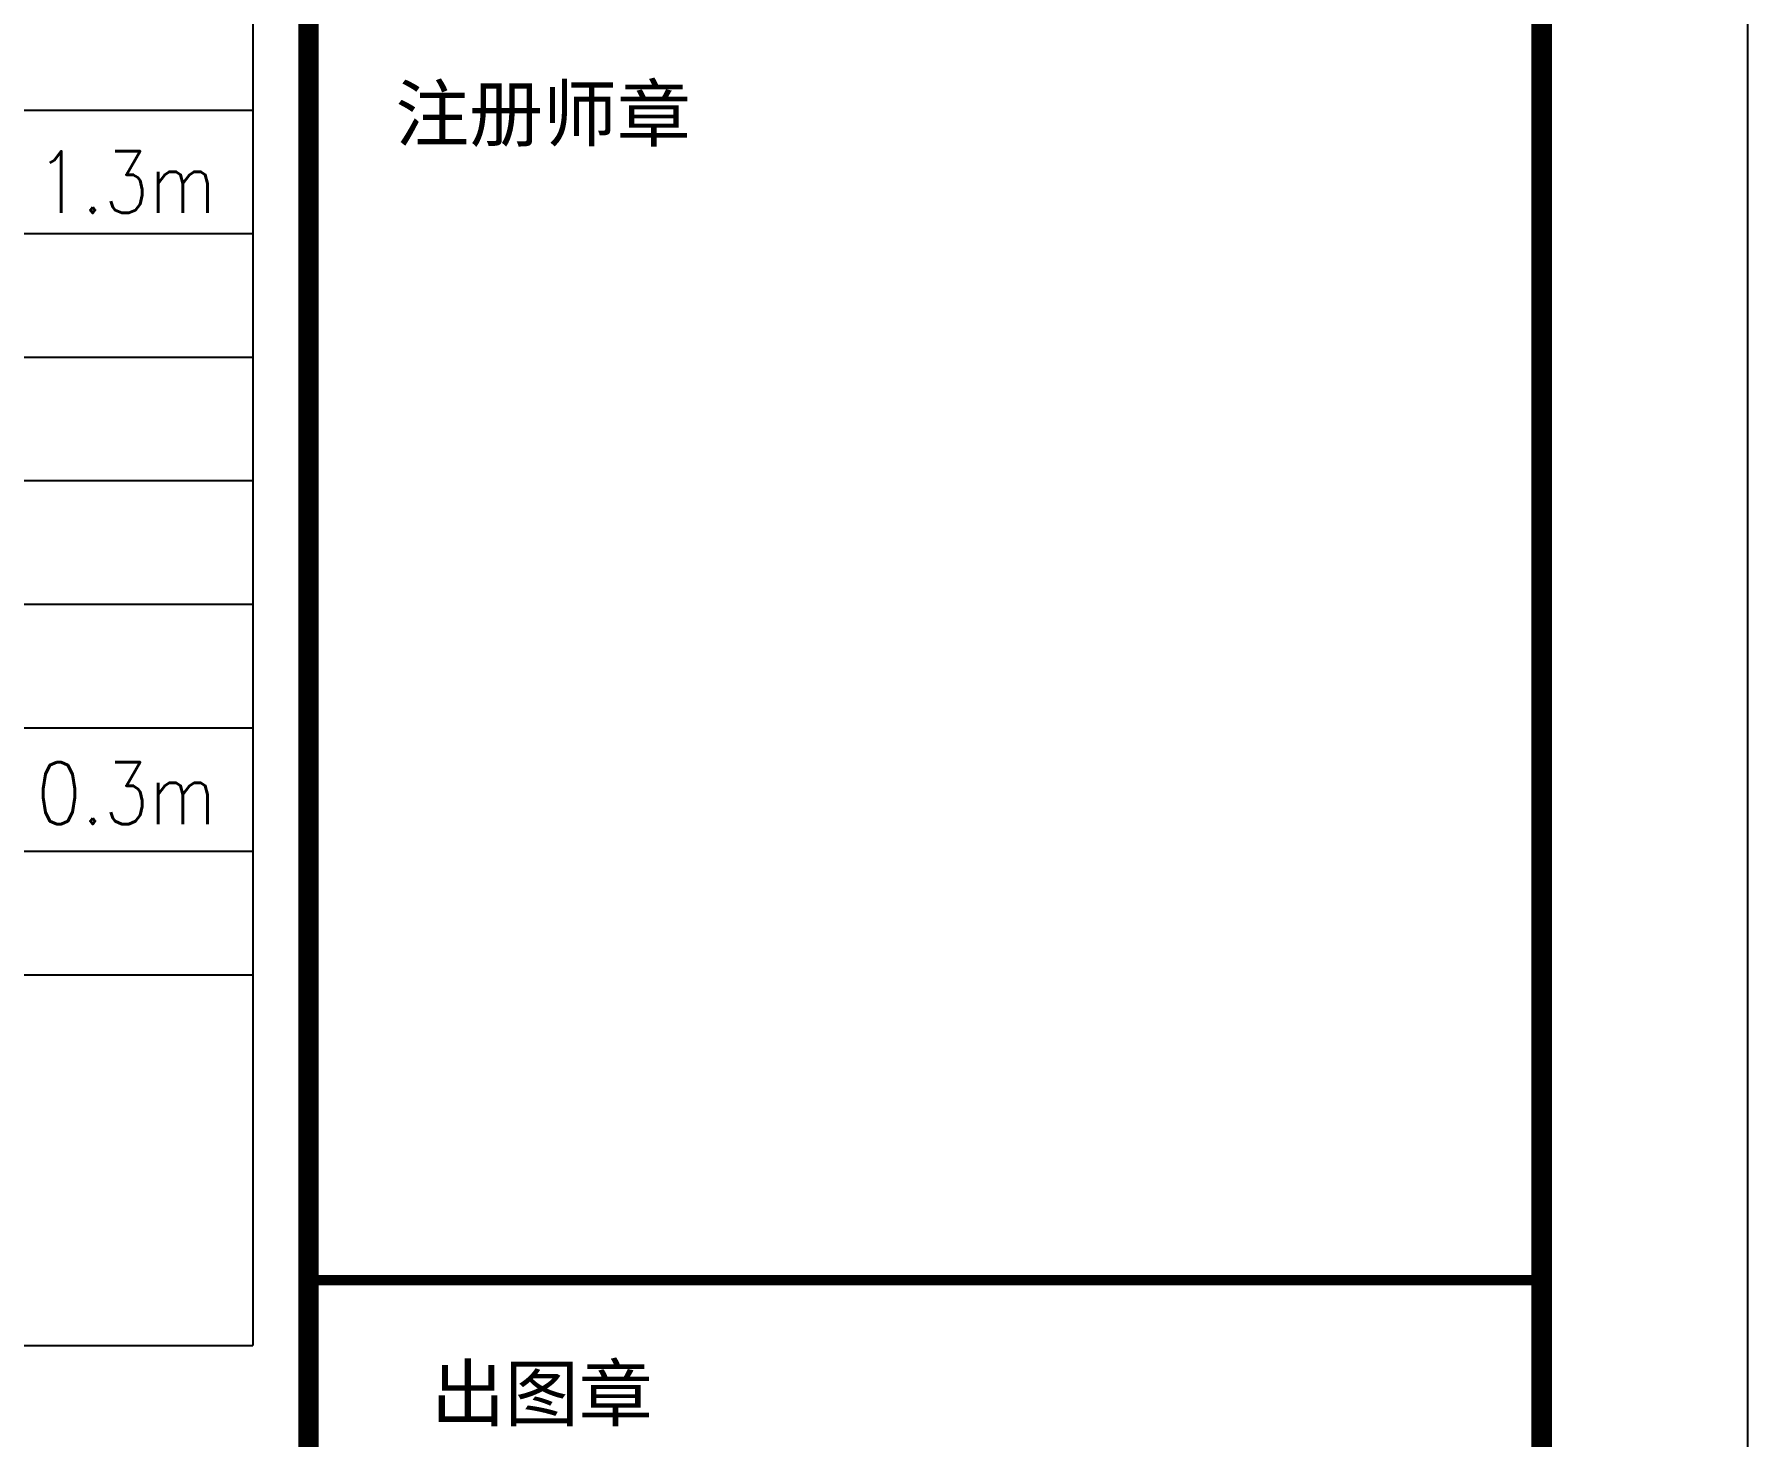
# Model space of a CAD drawing. Extents: x 921423 to 1291758, y 534425 to 1049953.
# Drawn here: x 1148031 to 1156349, y 887466 to 894278 of the extents above; entities that cross this region are included whole.
import ezdxf

# ---------------------------------------------------------------- set-up
doc = ezdxf.new("R2010")
doc.units = 0
doc.header["$LTSCALE"] = 1000
doc.header["$MEASUREMENT"] = 0
for name, color, linetype in [('PUB_TITLE', 4, 'Continuous'), ('图框', 7, 'Continuous'), ('文字', 6, 'Continuous')]:
    doc.layers.add(name, color=color, linetype=linetype)
doc.styles.add('ACC', font='txt.shx', dxfattribs={"width": 0.9, "bigfont": 'hztxt.shx'})
doc.styles.add('黑体', font='simhei.ttf')

# ---------------------------------------------------------------- blocks, each defined once
blk = doc.blocks.new('A$C31D40216')
at = {"layer": '图框', "color": 4, "const_width": 148}
blk.add_lwpolyline([(74, 60000), (74, 0)], dxfattribs=at)
at = {"layer": '图框', "color": 0, "const_width": 75}
blk.add_lwpolyline([(74, 22160), (9088, 22160)], dxfattribs=at)
at = {"layer": '图框', "color": 4, "style": '黑体'}
for s, p in [('注册师章', (707, 30463)), ('出图章', (967, 21139))]:
    blk.add_text(s, height=394.4, dxfattribs=at).set_placement(p)

msp = doc.modelspace()

# ---------------------------------------------------------------- linework, layer by layer
at = {"layer": 'PUB_TITLE'}
msp.add_lwpolyline([(1096949.1, 872452.2), (1156349.1, 872452.2), (1156349.1, 914452.2), (1096949.1, 914452.2)], close=True, dxfattribs=at)
at = {"layer": 'PUB_TITLE', "const_width": 100}
msp.add_lwpolyline([(1099449.1, 873452.2), (1155349.1, 873452.2), (1155349.1, 913452.2), (1099449.1, 913452.2)], close=True, dxfattribs=at)
at = {"layer": '文字'}
for p, q in [((1149092.5, 898528.1), (1149092.5, 889709.6)), ((1133585.9, 893909.6), (1149092.5, 893909.6)), ((1133585.9, 893309.6), (1149092.5, 893309.6)), ((1133585.9, 892709.6), (1149092.5, 892709.6)), ((1133585.9, 892109.6), (1149092.5, 892109.6)), ((1133585.9, 891509.6), (1149092.5, 891509.6)), ((1133585.9, 890909.6), (1149092.5, 890909.6)), ((1133585.9, 890309.6), (1149092.5, 890309.6)), ((1133591.2, 889709.6), (1149092.5, 889709.6)), ((1149092.5, 889709.6), (1149092.5, 887909.6)), ((1133591.2, 887909.6), (1149092.5, 887909.6))]:
    msp.add_line(p, q, dxfattribs=at)

# ---------------------------------------------------------------- block references
at = {"xscale": 0.6666666666666666, "yscale": 0.6666666666666666, "zscale": 0.6666666666666666}
msp.add_blockref('A$C31D40216', (1149312.4, 873452.2), dxfattribs=at)

# ---------------------------------------------------------------- texts
at = {"layer": '文字', "style": 'ACC', "width": 0.85}
for s, p in [('1.3m', (1148041.3, 893409.8)), ('0.3m', (1148041.3, 890441.6))]:
    msp.add_text(s, height=300, dxfattribs=at).set_placement(p)

doc.saveas('drawing.dxf')
